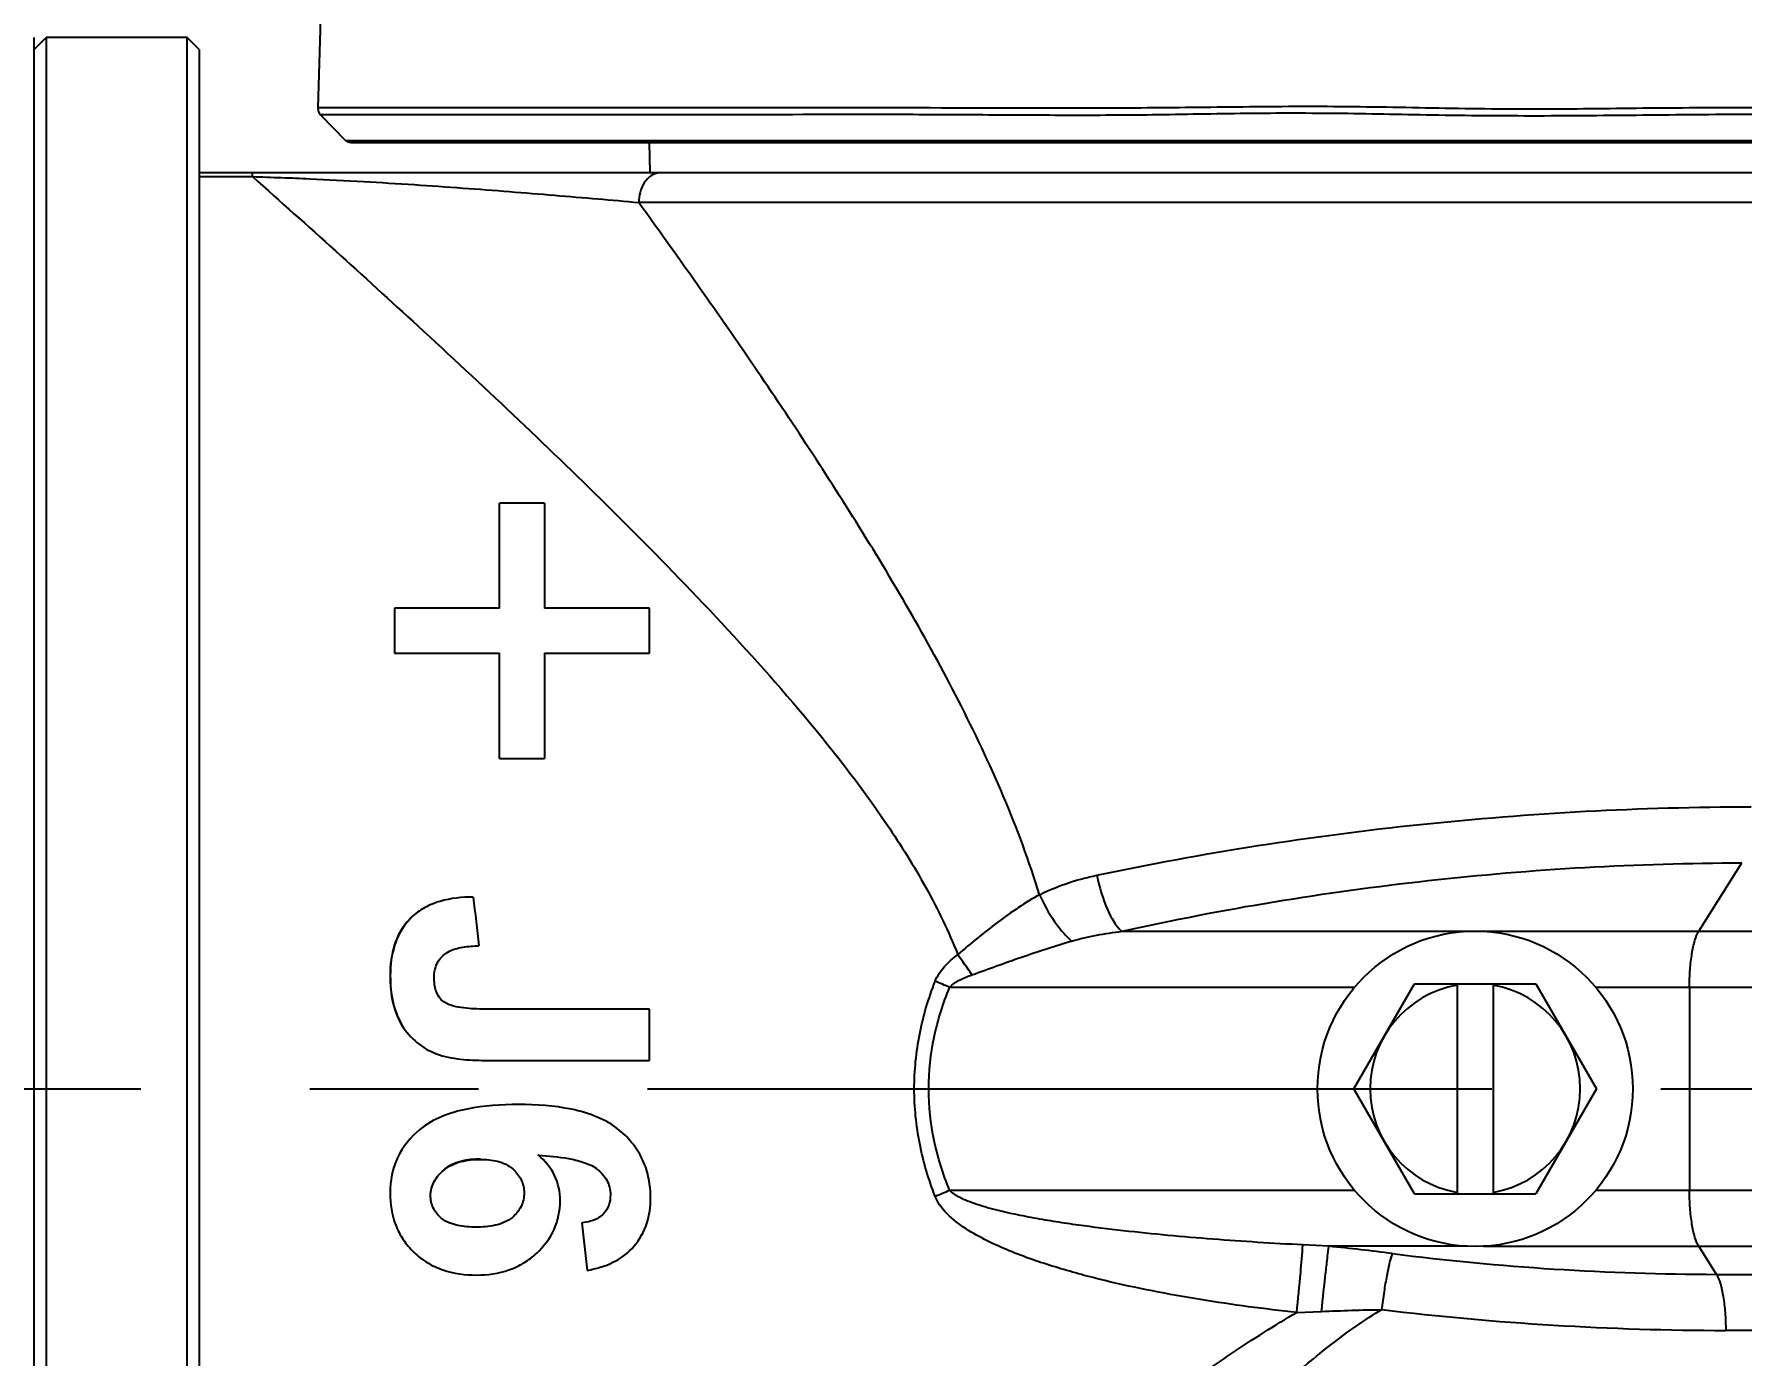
# Model space of a CAD drawing. Header units: millimetres. Extents: x 5828 to 6704, y 123 to 421.
# Drawn here: x 6568.026 to 6571.818, y 249.021 to 251.954 of the extents above; entities that cross this region are included whole.
import ezdxf

# ---------------------------------------------------------------- set-up
doc = ezdxf.new("R2010")
doc.units = ezdxf.units.MM
doc.linetypes.add('CENTER', pattern=[0.6, 0.375, -0.075, 0.075, -0.075])
for name, color, linetype in [('中心线', 7, 'Continuous'), ('外形图', 7, 'Continuous'), ('尺寸标注', 7, 'Continuous'), ('运动范围', 7, 'Continuous')]:
    doc.layers.add(name, color=color, linetype=linetype)
doc.styles.add('微软雅黑', font='msyh.ttc', dxfattribs={"height": 1.5})
doc.dimstyles.new('尺寸标注_1_15比例', dxfattribs={"dimtxt": 1.5, "dimasz": 1.25, "dimexe": 0.5, "dimexo": 0.4, "dimgap": 0.5, "dimtad": 1, "dimdec": 1, "dimlfac": 15, "dimdsep": 46, "dimtxsty": '微软雅黑', "dimcen": 0.09, "dimadec": 0, "dimazin": 0, "dimtp": 0.01, "dimtm": 0.01, "dimtfac": 1, "dimtdec": 1, "dimtofl": 0, "dimtmove": 0, "dimatfit": 3, "dimfxl": 1, "dimtolj": 1, "dimarcsym": 0})

# ---------------------------------------------------------------- blocks, each defined once
blk = doc.blocks.new('*D769')
at = {"layer": 'Defpoints', "color": 0}
for p in [(6596.5117, 262.0217), (6628.0363, 256.1115), (6551.3884, 249.6138), (6591.2263, 249.6258), (6637.3008, 249.6138)]:
    blk.add_point(p, dxfattribs=at)
at = {"layer": '尺寸标注', "color": 0, "lineweight": -2}
blk.add_arc((6591.1582, 249.6138), 13.5135, 15.29432, 174.69825, dxfattribs=at)
at = {"layer": '尺寸标注', "color": 0}
for points in [[(6603.9899, 253.1328), (6604.3964, 253.224), (6604.4667, 251.9587)], [(6577.4944, 250.8721), (6577.9106, 250.8528), (6577.6447, 249.6138)]]:
    blk.add_solid(points, dxfattribs=at)
at = {"layer": '尺寸标注', "color": 0, "insert": (6589.8699, 264.3502), "char_height": 1.5, "attachment_point": 5, "rotation": 4.9963, "style": '微软雅黑'}
blk.add_mtext('\\A1;-\\A1;170%%d', dxfattribs=at)
blk = doc.blocks.new('*D770')
at = {"layer": 'Defpoints', "color": 0}
for p in [(6551.3884, 249.6138), (6591.2263, 249.6138), (6637.3008, 249.6138), (6628.0365, 243.1292), (6583.7661, 238.2698)]:
    blk.add_point(p, dxfattribs=at)
at = {"layer": '尺寸标注', "color": 0, "lineweight": -2}
blk.add_arc((6591.2263, 249.6138), 13.5772, 185.27685, 344.73221, dxfattribs=at)
at = {"layer": '尺寸标注', "color": 0}
for points in [[(6577.9147, 248.3747), (6577.4985, 248.3555), (6577.6491, 249.6138)], [(6604.5277, 245.9929), (6604.1211, 246.084), (6604.5977, 247.2582)]]:
    blk.add_solid(points, dxfattribs=at)
at = {"layer": '尺寸标注', "color": 0, "insert": (6591.5441, 237.3197), "char_height": 1.5, "attachment_point": 5, "rotation": 1.4808, "style": '微软雅黑'}
blk.add_mtext('\\A1;+\\A1;170%%d', dxfattribs=at)

msp = doc.modelspace()

# ---------------------------------------------------------------- linework, layer by layer
at = {"layer": '中心线', "linetype": 'CENTER', "ltscale": 5}
msp.add_line((6551.3884, 249.6138), (6637.3008, 249.6138), dxfattribs=at)
at = {"layer": '外形图', "color": 7, "linetype": 'Continuous'}
for p, q in [((6568.667, 252.1482), (6568.6562, 251.7908)), ((6568.0263, 247.2805), (6568.0263, 251.9471)), ((6568.0263, 251.9205), (6568.053, 251.9471)), ((6568.053, 251.9471), (6568.053, 247.2805)), ((6568.3663, 251.9471), (6568.053, 251.9471)), ((6568.3663, 247.2805), (6568.3663, 251.9471)), ((6568.393, 251.9205), (6568.3663, 251.9471)), ((6568.393, 251.9204), (6568.393, 247.3072)), ((6568.6637, 251.7907), (6568.6562, 251.7908)), ((6568.6637, 251.7907), (6568.6562, 251.7908)), ((6568.6618, 251.7763), (6568.7177, 251.7188)), ((6568.6618, 251.7763), (6568.6646, 251.7763)), ((6568.6646, 251.7763), (6568.6854, 251.7762)), ((6568.6854, 251.7762), (6569.5597, 251.7762)), ((6568.7177, 251.7188), (6568.7224, 251.7188)), ((6568.7177, 251.7188), (6568.7297, 251.7188)), ((6568.7224, 251.7188), (6568.7672, 251.7188)), ((6568.7297, 251.7138), (6575.2685, 251.7138)), ((6568.7672, 251.7188), (6572.0545, 251.7188)), ((6569.3942, 251.6471), (6569.393, 251.7138)), ((6568.393, 251.6471), (6573.693, 251.6471)), ((6568.393, 251.6383), (6568.511, 251.6383)), ((6568.511, 251.6383), (6568.511, 251.6471)), ((6569.3942, 251.6471), (6569.4186, 251.6471)), ((6573.7597, 251.5805), (6569.3691, 251.5805)), ((6569.0597, 250.6805), (6569.0597, 250.9138)), ((6569.1597, 250.9138), (6569.0597, 250.9138)), ((6569.1597, 250.9138), (6569.1597, 250.6805)), ((6569.0597, 250.6805), (6568.8263, 250.6805)), ((6569.393, 250.6805), (6569.1597, 250.6805)), ((6568.8263, 250.5805), (6569.0597, 250.5805)), ((6569.0597, 250.3471), (6569.0597, 250.5805)), ((6569.1597, 250.5805), (6569.1597, 250.3471)), ((6569.1597, 250.5805), (6569.393, 250.5805)), ((6569.0597, 250.3471), (6569.1597, 250.3471)), ((6571.7228, 249.9633), (6571.8185, 250.1151)), ((6570.4421, 249.9633), (6571.2077, 249.9633)), ((6571.2449, 249.9633), (6573.2785, 249.9633)), ((6568.8172, 249.8645), (6568.8167, 249.8645)), ((6570.9583, 249.8388), (6570.0593, 249.8388)), ((6570.9569, 249.6138), (6571.0916, 249.8471)), ((6571.0916, 249.8471), (6571.361, 249.8471)), ((6571.1863, 249.8471), (6571.1863, 249.3805)), ((6571.2663, 249.8471), (6571.2663, 249.3805)), ((6571.361, 249.8471), (6571.4958, 249.6138)), ((6573.193, 249.8388), (6571.4944, 249.8388)), ((6571.7021, 249.8388), (6571.7021, 249.3888)), ((6569.393, 249.7907), (6569.0269, 249.7907)), ((6569.3924, 249.7901), (6569.393, 249.7907)), ((6568.847, 249.7498), (6568.8465, 249.7494)), ((6568.9263, 249.6898), (6568.9261, 249.6892)), ((6569.0343, 249.6773), (6569.0343, 249.6767)), ((6569.0343, 249.6767), (6569.393, 249.6767)), ((6569.3924, 249.6773), (6569.393, 249.6767)), ((6571.0916, 249.3805), (6570.9569, 249.6138)), ((6571.4958, 249.6138), (6571.361, 249.3805)), ((6569.0173, 249.4577), (6569.0173, 249.4571)), ((6570.0593, 249.3888), (6570.9583, 249.3888)), ((6571.0916, 249.3805), (6571.361, 249.3805)), ((6571.4944, 249.3888), (6573.193, 249.3888)), ((6570.9017, 249.2643), (6570.8435, 249.2673)), ((6571.2077, 249.2643), (6570.9017, 249.2643)), ((6571.2449, 249.2643), (6573.2785, 249.2643)), ((6571.7621, 249.202), (6571.7228, 249.2643)), ((6571.762, 249.202), (6573.4408, 249.202)), ((6570.8302, 249.1175), (6570.8854, 249.1198)), ((6573.5263, 249.0775), (6571.7822, 249.0775))]:
    msp.add_line(p, q, dxfattribs=at)
for points in [[(6568.6562, 251.7908), (6568.657, 251.7845), (6568.6593, 251.7794), (6568.6618, 251.7763)], [(6568.6854, 251.7762), (6568.7265, 251.7762), (6568.7874, 251.7763), (6568.8672, 251.7764), (6568.9657, 251.7762), (6569.0825, 251.7762), (6569.2163, 251.7762), (6569.3657, 251.7762), (6569.5299, 251.7762)], [(6568.7177, 251.7188), (6568.7218, 251.7158), (6568.7297, 251.7138)], [(6570.509, 251.7188), (6570.9835, 251.7188), (6571.4973, 251.7188), (6572.0545, 251.7188)]]:
    msp.add_lwpolyline(points, dxfattribs=at)
msp.add_circle((6571.2263, 249.6138), 0.35, dxfattribs=at)
for centre, radius, start, end in [((6568.6586, 248.8807), 1.7536, 34.2104, 36.0027), ((6569.5079, 248.5795), 1.3748, 66.3513, 67.8109), ((6571.2263, 249.6138), 0.2333, 99.8709, 260.1291), ((6571.2263, 249.6138), 0.2333, 279.8709, 80.1291), ((6569.0314, 249.1808), 0.3079, 68.0728, 68.4161), ((6569.5079, 250.6481), 1.3748, 292.1886, 293.6481), ((6570.3502, 243.8264), 5.4658, 82.7219, 84.2094), ((6571.7708, 254.9708), 5.7688, 262.74829, 269.91295), ((6571.7916, 255.5694), 6.4919, 263.16549, 269.9167)]:
    msp.add_arc(centre, radius, start, end, dxfattribs=at)
for centre, major_axis, ratio, start_param, end_param in [((6568.8716, 249.6138), (-0.0197, 2.3333), 0.017454, 1.095869, 1.143491), ((6569.3478, 249.6138), (0.0197, 2.3333), 0.017454, -1.143491, -1.095869), ((6569.3522, 249.6138), (0.0021, 2.3333), 0.017455, -1.543823, -1.494884)]:
    msp.add_ellipse(centre, major_axis=major_axis, ratio=ratio, start_param=start_param, end_param=end_param, dxfattribs=at)
for points, knots in [([(6571.1307, 251.7902), (6571.0531, 251.7917), (6570.8987, 251.7948), (6570.669, 251.7923), (6570.4438, 251.7898), (6570.158, 251.7899), (6569.8259, 251.7916), (6569.4648, 251.7906), (6569.1619, 251.7907), (6568.9015, 251.7909), (6568.7431, 251.7906), (6568.6637, 251.7907)], [0, 0, 0, 0, 0.094342, 0.187763, 0.279348, 0.368252, 0.535246, 0.683263, 0.807389, 0.903519, 1, 1, 1, 1]), ([(6569.5587, 251.7762), (6569.6749, 251.7763), (6569.854, 251.7771), (6570.0987, 251.7761), (6570.295, 251.7747), (6570.4978, 251.7751), (6570.7057, 251.7796), (6570.9172, 251.7799), (6571.0593, 251.7767), (6571.1306, 251.7754)], [0, 0, 0, 0, 0.221706, 0.341807, 0.46698, 0.596305, 0.728857, 0.863838, 1, 1, 1, 1]), ([(6571.1306, 251.7754), (6571.2087, 251.7741), (6571.3648, 251.7728), (6571.599, 251.7752), (6571.8332, 251.7774), (6571.9894, 251.777), (6572.0675, 251.7768)], [0, 0, 0, 0, 0.249981, 0.499961, 0.749953, 1, 1, 1, 1]), ([(6572.0672, 251.7913), (6571.9891, 251.7913), (6571.833, 251.7914), (6571.5989, 251.7902), (6571.3648, 251.7868), (6571.2088, 251.7888), (6571.1307, 251.7902)], [0, 0, 0, 0, 0.250034, 0.500011, 0.749951, 1, 1, 1, 1]), ([(6568.511, 251.6383), (6568.6343, 251.5288), (6568.8997, 251.2899), (6569.2345, 250.975), (6569.5157, 250.6904), (6569.7281, 250.457), (6569.8939, 250.2461), (6570.0092, 250.0617), (6570.0572, 249.9628), (6570.0773, 249.9116)], [0, 0, 0, 0, 0.210847, 0.456517, 0.587485, 0.722231, 0.859909, 0.929694, 1, 1, 1, 1]), ([(6568.511, 251.6383), (6568.5325, 251.6375), (6568.575, 251.6363), (6568.6573, 251.6329), (6568.7556, 251.6277), (6568.869, 251.6207), (6568.9771, 251.6131), (6569.0809, 251.6054), (6569.1807, 251.597), (6569.2764, 251.5892), (6569.3388, 251.5839), (6569.3691, 251.5805)], [0, 0, 0, 0, 0.075226, 0.148261, 0.287206, 0.418615, 0.544291, 0.665205, 0.781665, 0.893468, 1, 1, 1, 1]), ([(6569.3897, 251.6349), (6569.3865, 251.6317), (6569.3741, 251.6162), (6569.3691, 251.5956), (6569.3691, 251.5805)], [0, 0, 0, 0, 0.231965, 1, 1, 1, 1]), ([(6569.418, 251.6471), (6569.4129, 251.6471), (6569.4024, 251.6448), (6569.3936, 251.6386), (6569.3897, 251.6349)], [0, 0, 0, 0, 0.482825, 1, 1, 1, 1]), ([(6570.2588, 250.0446), (6570.2133, 250.1935), (6570.088, 250.477), (6569.858, 250.8694), (6569.6158, 251.2346), (6569.4505, 251.4678), (6569.3691, 251.5805)], [0, 0, 0, 0, 0.262267, 0.518598, 0.765913, 1, 1, 1, 1]), ([(6570.3863, 250.0878), (6570.6232, 250.138), (6571.106, 250.2128), (6571.5938, 250.2396), (6571.8392, 250.2396)], [0, 0, 0, 0, 0.496673, 1, 1, 1, 1]), ([(6570.4421, 249.9633), (6570.6661, 250.0134), (6571.1233, 250.0882), (6571.5858, 250.1151), (6571.8185, 250.1151)], [0, 0, 0, 0, 0.496683, 1, 1, 1, 1]), ([(6570.2588, 250.0446), (6570.2888, 250.0597), (6570.3315, 250.075), (6570.3753, 250.0854), (6570.3863, 250.0878)], [0, 0, 0, 0, 0.7488, 1, 1, 1, 1]), ([(6570.3863, 250.0878), (6570.3916, 250.0614), (6570.4023, 250.0245), (6570.4235, 249.9836), (6570.4356, 249.9683), (6570.4421, 249.9633)], [0, 0, 0, 0, 0.585092, 0.823109, 1, 1, 1, 1]), ([(6569.0014, 250.0393), (6568.9766, 250.0393), (6568.9389, 250.0355), (6568.8926, 250.017), (6568.8723, 250.0022), (6568.8634, 249.9937)], [0, 0, 0, 0, 0.500518, 0.750694, 1, 1, 1, 1]), ([(6570.2588, 250.0446), (6570.2428, 250.0358), (6570.2113, 250.0161), (6570.15, 249.9726), (6570.1062, 249.9363), (6570.0773, 249.9116)], [0, 0, 0, 0, 0.243336, 0.493437, 1, 1, 1, 1]), ([(6570.2588, 250.0446), (6570.2681, 250.024), (6570.2844, 249.9949), (6570.3099, 249.9615), (6570.3234, 249.9476), (6570.3302, 249.9417)], [0, 0, 0, 0, 0.539392, 0.786603, 1, 1, 1, 1]), ([(6568.8634, 249.9937), (6568.855, 249.9855), (6568.8401, 249.9669), (6568.8207, 249.9238), (6568.8167, 249.888), (6568.8167, 249.8645)], [0, 0, 0, 0, 0.250393, 0.500545, 1, 1, 1, 1]), ([(6568.8638, 249.9932), (6568.8554, 249.9851), (6568.8406, 249.9666), (6568.8213, 249.9236), (6568.8172, 249.8879), (6568.8172, 249.8645)], [0, 0, 0, 0, 0.25023, 0.500288, 1, 1, 1, 1]), ([(6571.7021, 249.8388), (6571.7021, 249.852), (6571.703, 249.8773), (6571.7069, 249.9124), (6571.713, 249.9409), (6571.719, 249.9572), (6571.7228, 249.9633)], [0, 0, 0, 0, 0.311036, 0.595842, 0.831115, 1, 1, 1, 1]), ([(6568.9145, 249.8607), (6568.9145, 249.8718), (6568.9177, 249.8892), (6568.9311, 249.9075), (6568.9401, 249.9144), (6568.9448, 249.9174)], [0, 0, 0, 0, 0.497675, 0.748542, 1, 1, 1, 1]), ([(6568.9448, 249.9174), (6568.9499, 249.9205), (6568.961, 249.9248), (6568.9842, 249.9297), (6569.002, 249.931), (6569.0138, 249.9314)], [0, 0, 0, 0, 0.249762, 0.500197, 1, 1, 1, 1]), ([(6570.0271, 249.8525), (6570.0318, 249.8646), (6570.0471, 249.8865), (6570.0669, 249.9037), (6570.0773, 249.9116)], [0, 0, 0, 0, 0.498889, 1, 1, 1, 1]), ([(6570.1088, 249.8667), (6570.1453, 249.88), (6570.2186, 249.9065), (6570.2927, 249.9309), (6570.3302, 249.9417)], [0, 0, 0, 0, 0.498932, 1, 1, 1, 1]), ([(6570.0593, 249.8388), (6570.0624, 249.8425), (6570.0699, 249.8486), (6570.0865, 249.858), (6570.0998, 249.8634), (6570.1088, 249.8667)], [0, 0, 0, 0, 0.249629, 0.49969, 1, 1, 1, 1]), ([(6568.8167, 249.8645), (6568.8167, 249.8445), (6568.8199, 249.8042), (6568.8351, 249.7659), (6568.8465, 249.7494)], [0, 0, 0, 0, 0.500123, 1, 1, 1, 1]), ([(6568.8172, 249.8645), (6568.8172, 249.8446), (6568.8204, 249.8044), (6568.8357, 249.7662), (6568.847, 249.7498)], [0, 0, 0, 0, 0.500048, 1, 1, 1, 1]), ([(6568.9362, 249.8067), (6568.9321, 249.8096), (6568.9249, 249.8169), (6568.916, 249.8353), (6568.9145, 249.8507), (6568.9145, 249.8607)], [0, 0, 0, 0, 0.250513, 0.500886, 1, 1, 1, 1]), ([(6570.0271, 249.3751), (6570.0124, 249.413), (6569.989, 249.4915), (6569.9767, 249.6138), (6569.989, 249.7361), (6570.0124, 249.8146), (6570.0271, 249.8525)], [0, 0, 0, 0, 0.249706, 0.500001, 0.750293, 1, 1, 1, 1]), ([(6570.0593, 249.3888), (6570.0447, 249.4243), (6570.0213, 249.4981), (6570.0089, 249.6138), (6570.0213, 249.7294), (6570.0447, 249.8033), (6570.0593, 249.8388)], [0, 0, 0, 0, 0.249717, 0.500001, 0.750283, 1, 1, 1, 1]), ([(6569.0269, 249.7907), (6569.0114, 249.7907), (6568.988, 249.7915), (6568.9574, 249.7967), (6568.9425, 249.8022), (6568.9362, 249.8067)], [0, 0, 0, 0, 0.500575, 0.75083, 1, 1, 1, 1]), ([(6568.8465, 249.7494), (6568.8561, 249.7355), (6568.8794, 249.7102), (6568.9101, 249.6945), (6568.9261, 249.6892)], [0, 0, 0, 0, 0.499939, 1, 1, 1, 1]), ([(6568.9261, 249.6892), (6568.9434, 249.6835), (6568.9797, 249.6779), (6569.0161, 249.6767), (6569.0343, 249.6767)], [0, 0, 0, 0, 0.499773, 1, 1, 1, 1]), ([(6569.1019, 249.5789), (6569.0637, 249.5789), (6568.9878, 249.5744), (6568.9122, 249.548), (6568.8831, 249.5237)], [0, 0, 0, 0, 0.502039, 1, 1, 1, 1]), ([(6569.3265, 249.5213), (6569.2967, 249.5464), (6569.2192, 249.5742), (6569.1412, 249.5789), (6569.1019, 249.5789)], [0, 0, 0, 0, 0.497959, 1, 1, 1, 1]), ([(6568.8831, 249.5237), (6568.8625, 249.5066), (6568.827, 249.4638), (6568.8167, 249.4092), (6568.8167, 249.3825)], [0, 0, 0, 0, 0.500608, 1, 1, 1, 1]), ([(6569.3953, 249.3717), (6569.3953, 249.3859), (6569.3928, 249.4143), (6569.3799, 249.4552), (6569.3575, 249.4918), (6569.3374, 249.5122), (6569.3265, 249.5213)], [0, 0, 0, 0, 0.249487, 0.499362, 0.749564, 1, 1, 1, 1]), ([(6569.0173, 249.4577), (6569.0027, 249.4577), (6568.9735, 249.4553), (6568.9461, 249.4426), (6568.935, 249.4332)], [0, 0, 0, 0, 0.501158, 1, 1, 1, 1]), ([(6568.9353, 249.4328), (6568.9464, 249.4421), (6568.9737, 249.4547), (6569.0028, 249.4571), (6569.0173, 249.4571)], [0, 0, 0, 0, 0.498815, 1, 1, 1, 1]), ([(6569.0173, 249.4571), (6569.0301, 249.4571), (6569.0558, 249.4551), (6569.0801, 249.4441), (6569.0897, 249.4356)], [0, 0, 0, 0, 0.501418, 1, 1, 1, 1]), ([(6569.1943, 249.3655), (6569.1943, 249.3846), (6569.1863, 249.4236), (6569.1609, 249.454), (6569.1464, 249.4664)], [0, 0, 0, 0, 0.499057, 1, 1, 1, 1]), ([(6569.1464, 249.4664), (6569.1686, 249.4651), (6569.202, 249.462), (6569.2452, 249.4521), (6569.2662, 249.4433), (6569.275, 249.4366)], [0, 0, 0, 0, 0.500504, 0.750725, 1, 1, 1, 1]), ([(6568.9067, 249.3771), (6568.9067, 249.3878), (6568.9123, 249.4096), (6568.9271, 249.4259), (6568.9353, 249.4328)], [0, 0, 0, 0, 0.498539, 1, 1, 1, 1]), ([(6569.0897, 249.4356), (6569.0971, 249.4289), (6569.1101, 249.4129), (6569.1143, 249.3925), (6569.1143, 249.3825)], [0, 0, 0, 0, 0.500846, 1, 1, 1, 1]), ([(6569.275, 249.4366), (6569.284, 249.4296), (6569.2963, 249.4168), (6569.3047, 249.3954), (6569.306, 249.384), (6569.306, 249.3783)], [0, 0, 0, 0, 0.499311, 0.749781, 1, 1, 1, 1]), ([(6568.8167, 249.3825), (6568.8167, 249.3584), (6568.8223, 249.3216), (6568.8447, 249.2785), (6568.8605, 249.2598), (6568.8691, 249.2514)], [0, 0, 0, 0, 0.499153, 0.749499, 1, 1, 1, 1]), ([(6568.9303, 249.3269), (6568.9231, 249.333), (6568.9105, 249.3482), (6568.9067, 249.3676), (6568.9067, 249.3771)], [0, 0, 0, 0, 0.50046, 1, 1, 1, 1]), ([(6569.1143, 249.3825), (6569.1143, 249.3723), (6569.1099, 249.3513), (6569.0961, 249.3352), (6569.0883, 249.3285)], [0, 0, 0, 0, 0.499333, 1, 1, 1, 1]), ([(6569.306, 249.3783), (6569.306, 249.3707), (6569.3038, 249.3553), (6569.2957, 249.3418), (6569.2905, 249.3362)], [0, 0, 0, 0, 0.500385, 1, 1, 1, 1]), ([(6570.8302, 249.1175), (6570.7586, 249.1251), (6570.6514, 249.1391), (6570.5096, 249.1644), (6570.404, 249.1873), (6570.2996, 249.2152), (6570.1975, 249.2499), (6570.1154, 249.2881), (6570.0572, 249.3298), (6570.0335, 249.3585), (6570.0271, 249.3751)], [0, 0, 0, 0, 0.250398, 0.375578, 0.500729, 0.62584, 0.750883, 0.875735, 0.938095, 1, 1, 1, 1]), ([(6570.8435, 249.2673), (6570.8102, 249.269), (6570.7436, 249.2728), (6570.6438, 249.2798), (6570.5441, 249.2882), (6570.4446, 249.2984), (6570.3619, 249.3086), (6570.296, 249.3184), (6570.2468, 249.3267), (6570.1978, 249.3363), (6570.1573, 249.3458), (6570.1253, 249.3551), (6570.1017, 249.3632), (6570.079, 249.3732), (6570.0646, 249.3824), (6570.0593, 249.3888)], [0, 0, 0, 0, 0.125201, 0.250364, 0.375487, 0.500567, 0.625597, 0.688093, 0.750571, 0.813026, 0.875451, 0.906651, 0.937836, 0.968992, 1, 1, 1, 1]), ([(6571.7228, 249.2643), (6571.719, 249.2703), (6571.713, 249.2867), (6571.7069, 249.3152), (6571.703, 249.3503), (6571.7021, 249.3756), (6571.7021, 249.3888)], [0, 0, 0, 0, 0.168885, 0.404158, 0.688964, 1, 1, 1, 1]), ([(6569.1424, 249.2493), (6569.1583, 249.2641), (6569.1856, 249.2996), (6569.1943, 249.3438), (6569.1943, 249.3655)], [0, 0, 0, 0, 0.500285, 1, 1, 1, 1]), ([(6569.2905, 249.3362), (6569.2874, 249.333), (6569.2735, 249.322), (6569.2557, 249.3177), (6569.2426, 249.316)], [0, 0, 0, 0, 0.250868, 1, 1, 1, 1]), ([(6569.359, 249.265), (6569.3713, 249.2796), (6569.3904, 249.314), (6569.3953, 249.3526), (6569.3953, 249.3717)], [0, 0, 0, 0, 0.499347, 1, 1, 1, 1]), ([(6569.0076, 249.3068), (6568.9941, 249.3068), (6568.9672, 249.3085), (6568.9406, 249.3182), (6568.9303, 249.3269)], [0, 0, 0, 0, 0.50168, 1, 1, 1, 1]), ([(6569.0883, 249.3285), (6569.0776, 249.3194), (6569.05, 249.3086), (6569.0218, 249.3068), (6569.0076, 249.3068)], [0, 0, 0, 0, 0.49833, 1, 1, 1, 1]), ([(6569.2542, 249.2109), (6569.274, 249.2143), (6569.3129, 249.2253), (6569.3461, 249.2499), (6569.359, 249.265)], [0, 0, 0, 0, 0.501609, 1, 1, 1, 1]), ([(6570.8302, 249.1175), (6570.8333, 249.147), (6570.8381, 249.1969), (6570.8425, 249.2468), (6570.8435, 249.2673)], [0, 0, 0, 0, 0.591212, 1, 1, 1, 1]), ([(6570.8854, 249.1198), (6570.8883, 249.1489), (6570.8925, 249.1896), (6570.8981, 249.2377), (6570.9005, 249.2568), (6570.9017, 249.2643)], [0, 0, 0, 0, 0.60449, 0.842966, 1, 1, 1, 1]), ([(6568.8691, 249.2514), (6568.8782, 249.2426), (6568.8984, 249.2269), (6568.9448, 249.2055), (6568.9834, 249.2005), (6569.0088, 249.2005)], [0, 0, 0, 0, 0.24968, 0.499977, 1, 1, 1, 1]), ([(6569.0088, 249.2005), (6569.033, 249.2005), (6569.07, 249.2055), (6569.1142, 249.2261), (6569.1336, 249.241), (6569.1424, 249.2493)], [0, 0, 0, 0, 0.500009, 0.750303, 1, 1, 1, 1]), ([(6571.019, 249.1237), (6571.0207, 249.137), (6571.0243, 249.1624), (6571.0301, 249.1975), (6571.036, 249.2257), (6571.0403, 249.2419), (6571.0426, 249.2481)], [0, 0, 0, 0, 0.317569, 0.606893, 0.841445, 1, 1, 1, 1]), ([(6571.7621, 249.202), (6571.7659, 249.1959), (6571.7719, 249.1796), (6571.7779, 249.1511), (6571.7818, 249.116), (6571.7827, 249.0907), (6571.7827, 249.0775)], [0, 0, 0, 0, 0.168929, 0.404179, 0.688976, 1, 1, 1, 1]), ([(6568.8932, 247.5893), (6569.0269, 247.7015), (6569.2365, 247.8771), (6569.5268, 248.1184), (6569.7666, 248.3162), (6570.0168, 248.52), (6570.276, 248.7264), (6570.499, 248.8965), (6570.6845, 249.0272), (6570.7808, 249.0888), (6570.8302, 249.1175)], [0, 0, 0, 0, 0.212027, 0.332232, 0.458694, 0.589795, 0.724313, 0.861297, 0.930476, 1, 1, 1, 1]), ([(6569.5907, 247.6471), (6569.6954, 247.7671), (6569.8556, 247.95), (6570.0741, 248.1962), (6570.2463, 248.3879), (6570.424, 248.5814), (6570.5767, 248.7419), (6570.7036, 248.8679), (6570.8023, 248.9604), (6570.9057, 249.0482), (6570.9799, 249.1007), (6571.0191, 249.1237)], [0, 0, 0, 0, 0.23195, 0.354257, 0.479619, 0.607377, 0.736985, 0.802341, 0.867996, 0.9339, 1, 1, 1, 1])]:
    msp.add_open_spline(points, degree=3, knots=knots, dxfattribs=at)
for points in [[(6569.0014, 250.0393), (6569.0056, 250.0033), (6569.0097, 249.9674), (6569.0138, 249.9314)], [(6570.3302, 249.9417), (6570.3667, 249.9522), (6570.4044, 249.9588), (6570.4421, 249.9633)], [(6569.2426, 249.316), (6569.2465, 249.281), (6569.2503, 249.246), (6569.2542, 249.2109)], [(6570.8854, 249.1198), (6570.93, 249.1216), (6570.9745, 249.1231), (6571.019, 249.1237)]]:
    msp.add_open_spline(points, degree=3, dxfattribs=at)
at = {"layer": '运动范围', "color": 0, "linetype": 'Continuous', "lineweight": 0}
msp.add_arc((6591.2263, 249.6198), 37.378, 10, 350, dxfattribs=at)

# ---------------------------------------------------------------- dimensions: what is measured, and where the dimension line sits
at = {"layer": '尺寸标注'}
for base, line1, line2, text, picture, middle in [((6596.5117, 262.0217), ((6551.3884, 249.6138), (6637.3008, 249.6138)), ((6628.0363, 256.1115), (6591.2263, 249.6258)), '\\A1;-<>', '*D769', (6589.9813, 263.076)), ((6583.7661, 238.2698), ((6628.0365, 243.1292), (6591.2263, 249.6138)), ((6551.3884, 249.6138), (6637.3008, 249.6138)), '\\A1;+<>', '*D770', (6591.5772, 236.0411))]:
    dim = msp.add_angular_dim_2l(base=base, line1=line1, line2=line2, text=text, dimstyle='尺寸标注_1_15比例', override={"dimtxsty": '微软雅黑'}, dxfattribs=at)
    dim.commit()
    dim.dimension.update_dxf_attribs({"geometry": picture, "text_midpoint": middle, "dimtype": 162})

doc.saveas('drawing.dxf')
